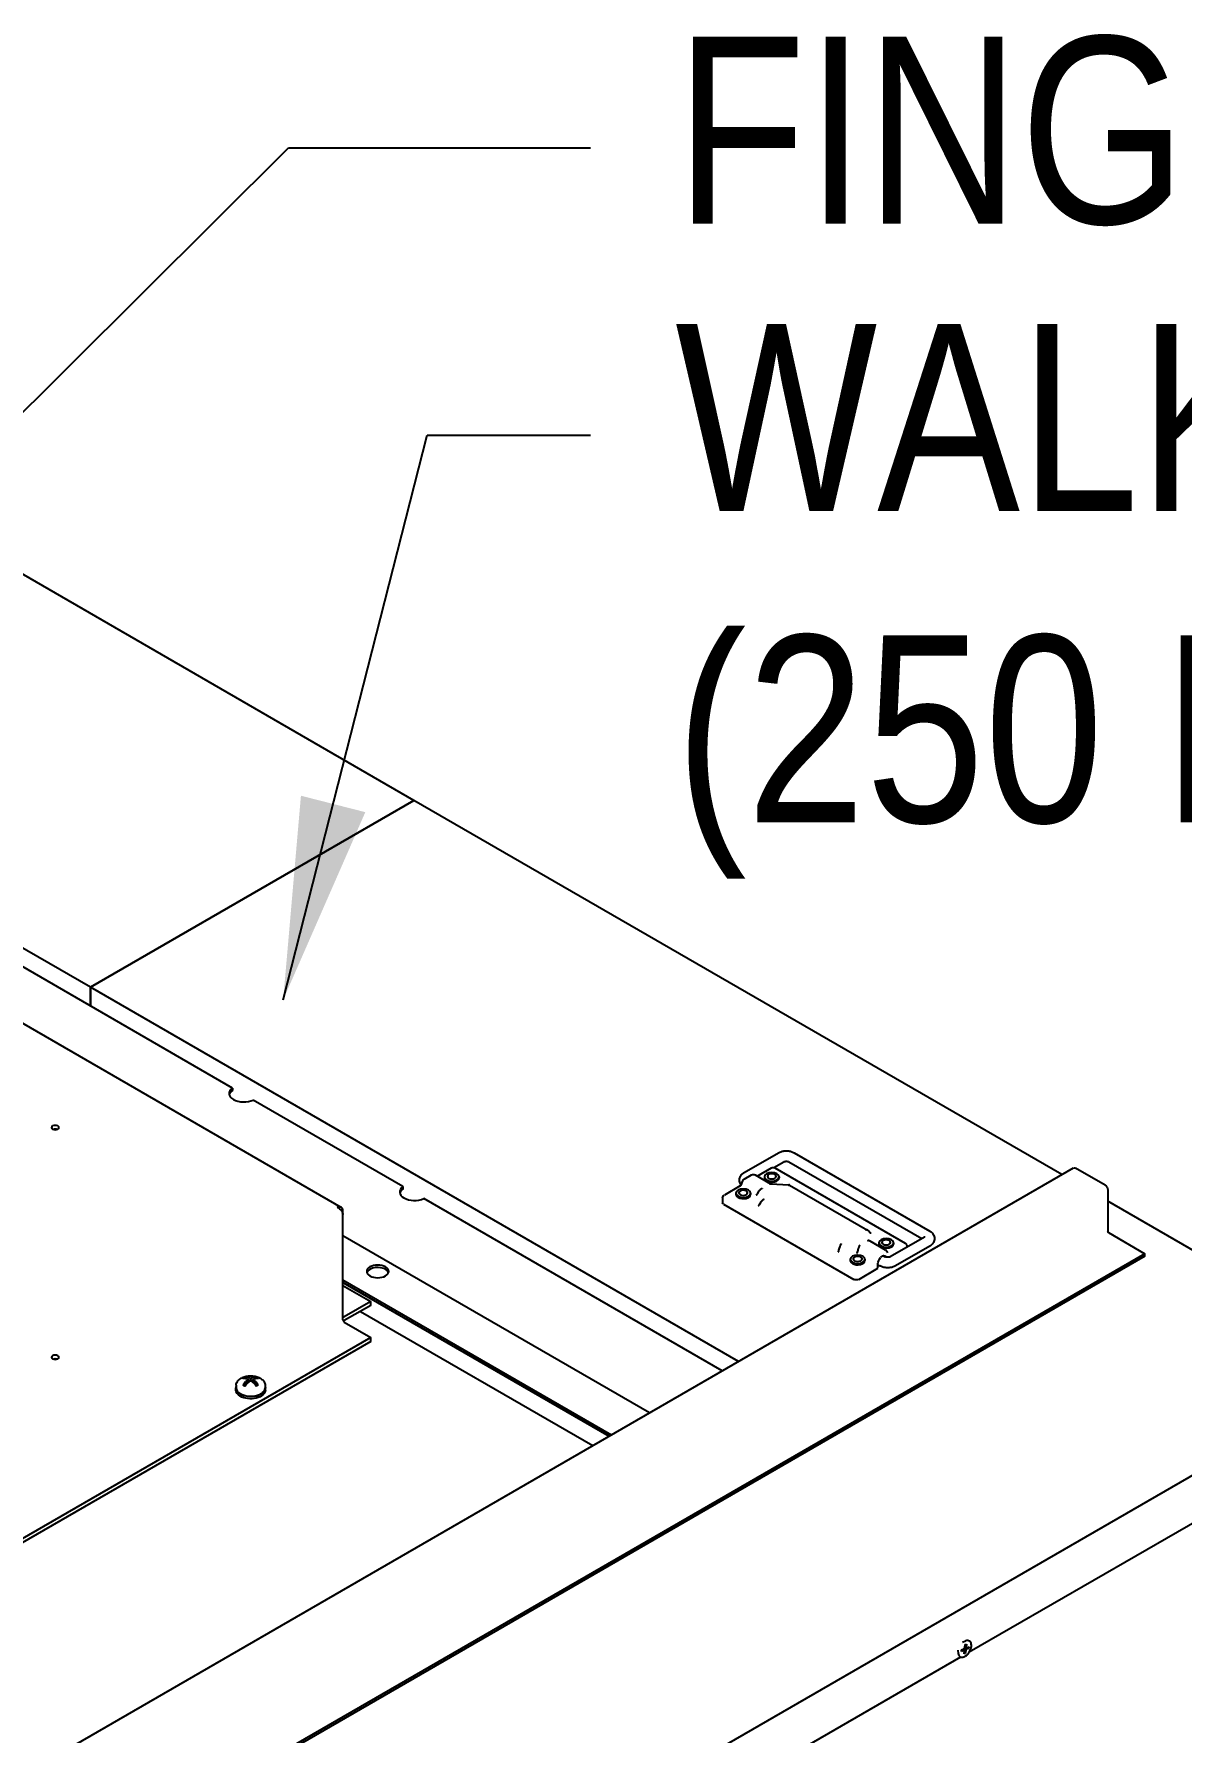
# Model space of a CAD drawing. Extents: x 0 to 216, y -5 to 280.
# Drawn here: x 187.15 to 200.66, y 178.08 to 198.07 of the extents above; entities that cross this region are included whole.
import ezdxf

# ---------------------------------------------------------------- set-up
doc = ezdxf.new("R2010")
doc.units = 0
doc.header["$LTSCALE"] = 10
doc.header["$MEASUREMENT"] = 0
doc.layers.add('CADdetails-7-VERYFINE', color=7, linetype='CONTINUOUS')
doc.layers.add('CADdetails-9-EXTRAFINE', color=9, linetype='CONTINUOUS')
doc.styles.add('CADdetails-DIMENSIONS', font='ARIALN.TTF', dxfattribs={"height": 2})
doc.dimstyles.new('CADdetails-LEADER', dxfattribs={"dimtxt": 2.38, "dimasz": 2.38, "dimexe": 0.5, "dimexo": 1.5, "dimgap": 1, "dimtad": 0, "dimzin": 0, "dimdsep": 46, "dimtxsty": 'CADdetails-DIMENSIONS', "dimcen": 1, "dimclrd": 256, "dimclre": 256, "dimclrt": 256, "dimadec": 0, "dimazin": 0, "dimtfac": 1, "dimtdec": 4, "dimtofl": 0, "dimtmove": 0, "dimatfit": 3, "dimfxl": 1, "dimtolj": 1, "dimtzin": 0, "dimarcsym": 0})

msp = doc.modelspace()

# ---------------------------------------------------------------- linework, layer by layer
at = {"layer": 'CADdetails-9-EXTRAFINE', "linetype": 'Continuous', "extrusion": (0.707107, 0.408248, -0.57735)}
for p, q in [((191.626, 189.048), (183.1, 193.971)), ((189.489, 185.661), (179.894, 191.2)), ((187.815, 186.848), (180.067, 191.321)), ((191.626, 189.048), (187.815, 186.848)), ((187.815, 186.848), (191.626, 189.048)), ((199.259, 184.641), (191.626, 189.048)), ((187.815, 186.848), (187.815, 186.627)), ((195.448, 182.441), (187.815, 186.848)), ((187.815, 186.627), (187.815, 186.848)), ((186.698, 186.607), (190.767, 184.258)), ((189.489, 185.661), (189.489, 185.632)), ((191.497, 184.501), (189.732, 185.52)), ((195.517, 184.667), (195.92, 184.899)), ((195.865, 184.725), (195.982, 184.792)), ((196.043, 184.792), (197.608, 183.888)), ((196.104, 184.899), (197.701, 183.977)), ((177.231, 171.923), (199.397, 184.721)), ((195.497, 184.567), (195.478, 184.518)), ((195.515, 184.588), (195.604, 184.639)), ((195.645, 184.639), (195.828, 184.534)), ((195.67, 184.625), (195.836, 184.72)), ((195.755, 184.616), (195.755, 184.602)), ((195.878, 184.72), (197.411, 183.835)), ((195.928, 184.616), (195.928, 184.602)), ((199.767, 184.518), (199.42, 184.718)), ((191.497, 184.501), (191.497, 184.473)), ((195.257, 182.33), (191.741, 184.36)), ((195.262, 184.365), (195.262, 184.311)), ((195.47, 184.509), (195.283, 184.401)), ((195.418, 184.422), (195.418, 184.408)), ((195.592, 184.422), (195.592, 184.408)), ((195.674, 184.416), (195.693, 184.449)), ((195.827, 184.534), (196.047, 184.52)), ((196.049, 184.519), (196.97, 183.987)), ((199.799, 184.462), (199.799, 183.971)), ((190.79, 184.218), (190.775, 184.21)), ((190.79, 184.172), (190.79, 184.218)), ((190.79, 182.93), (190.79, 184.172)), ((195.274, 184.294), (196.807, 183.408)), ((195.698, 184.289), (195.717, 184.322)), ((203.091, 182.429), (199.799, 184.329)), ((196.995, 183.96), (196.977, 183.982)), ((199.807, 183.958), (200.235, 183.71)), ((194.401, 181.836), (190.79, 183.92)), ((196.632, 183.75), (196.641, 183.788)), ((196.853, 183.736), (196.862, 183.774)), ((196.995, 183.86), (197.178, 183.754)), ((197.102, 183.838), (197.102, 183.824)), ((197.64, 183.906), (197.237, 183.674)), ((197.275, 183.838), (197.275, 183.824)), ((197.701, 183.8), (197.299, 183.567)), ((197.432, 183.799), (197.432, 183.786)), ((200.235, 183.71), (178.069, 170.912)), ((200.235, 183.682), (178.069, 170.884)), ((196.765, 183.644), (196.765, 183.63)), ((196.939, 183.644), (196.939, 183.63)), ((197.092, 183.539), (197.092, 183.592)), ((197.092, 183.58), (197.114, 183.567)), ((197.155, 183.686), (197.176, 183.674)), ((197.192, 183.742), (197.206, 183.721)), ((200.235, 183.682), (200.235, 183.71)), ((190.79, 183.404), (193.954, 181.578)), ((190.79, 183.376), (193.929, 181.564)), ((190.79, 183.37), (193.924, 181.561)), ((196.866, 183.408), (197.092, 183.539)), ((190.79, 183.337), (191.118, 183.148)), ((191.118, 183.148), (190.806, 182.968)), ((191.118, 183.102), (190.806, 182.922)), ((190.996, 183.031), (193.734, 181.451)), ((191.118, 183.102), (191.118, 183.148)), ((190.806, 182.904), (191.118, 182.723)), ((191.118, 182.723), (179.809, 176.194)), ((191.118, 182.677), (179.809, 176.148)), ((191.118, 182.677), (191.118, 182.723)), ((180.16, 169.189), (203.091, 182.429)), ((189.533, 182.162), (189.533, 182.129)), ((189.617, 182.162), (189.679, 182.197)), ((189.622, 182.243), (189.635, 182.251)), ((189.635, 182.258), (189.635, 182.251)), ((189.635, 182.251), (189.668, 182.232)), ((189.679, 182.227), (189.679, 182.197)), ((189.679, 182.225), (189.702, 182.212)), ((189.703, 182.241), (189.703, 182.213)), ((189.704, 182.212), (189.728, 182.225)), ((189.728, 182.227), (189.728, 182.197)), ((189.728, 182.197), (189.789, 182.162)), ((189.738, 182.232), (189.771, 182.251)), ((189.771, 182.258), (189.771, 182.251)), ((189.771, 182.251), (189.784, 182.243)), ((189.874, 182.162), (189.874, 182.129)), ((189.53, 182.102), (189.53, 182.129)), ((189.876, 182.102), (189.876, 182.129)), ((198.168, 179.021), (202.378, 181.451)), ((193.857, 176.532), (198.067, 178.962)), ((198.033, 179.042), (198.038, 179.004)), ((198.075, 179.028), (198.077, 179.046)), ((198.103, 179.039), (198.075, 179.028)), ((198.077, 179.046), (198.105, 179.057)), ((198.085, 179.049), (198.103, 179.039)), ((198.087, 179.136), (198.123, 179.151)), ((198.096, 179.054), (198.125, 179.038)), ((198.103, 179.039), (198.11, 179.032)), ((198.115, 179.072), (198.105, 179.057)), ((198.106, 178.997), (198.11, 179.032)), ((198.12, 179.003), (198.106, 178.997)), ((198.108, 179.016), (198.12, 179.003)), ((198.111, 179.066), (198.135, 179.052)), ((198.115, 179.072), (198.119, 179.107)), ((198.116, 179.082), (198.137, 179.07)), ((198.116, 179.078), (198.132, 179.073)), ((198.117, 179.085), (198.129, 179.078)), ((198.119, 179.107), (198.134, 179.112)), ((198.125, 179.038), (198.12, 179.003)), ((198.125, 179.038), (198.135, 179.052)), ((198.134, 179.112), (198.129, 179.078)), ((198.137, 179.07), (198.129, 179.078)), ((198.163, 179.063), (198.135, 179.052)), ((198.137, 179.07), (198.165, 179.081)), ((198.139, 179.071), (198.163, 179.063)), ((198.165, 179.081), (198.163, 179.063))]:
    msp.add_line(p, q, dxfattribs=at)
at = {"layer": 'CADdetails-9-EXTRAFINE', "linetype": 'Continuous', "extrusion": (8.81358e-17, 6.93889e-17, -1)}
for centre, start, end in [((-195.536, 184.552), 21.206, 60), ((-195.857, 184.684), 60, 120), ((-197.158, 183.718), 120, 144.8961)]:
    msp.add_arc(centre, 0.0416, start, end, dxfattribs=at)
at = {"layer": 'CADdetails-9-EXTRAFINE', "linetype": 'Continuous', "extrusion": (4.00617e-17, 4.16334e-17, -1)}
msp.add_arc((-195.624, 184.603), 0.0416, 60, 120, dxfattribs=at)
at = {"layer": 'CADdetails-9-EXTRAFINE', "linetype": 'Continuous', "extrusion": (3.26246e-17, 1.65537e-16, -1)}
msp.add_arc((-195.303, 184.365), 0.0416, 360, 60, dxfattribs=at)
at = {"layer": 'CADdetails-9-EXTRAFINE', "linetype": 'Continuous', "extrusion": (-7.64049e-17, -8.97074e-17, -1)}
msp.add_arc((-197.39, 183.799), 0.0416, 120, 180, dxfattribs=at)
at = {"layer": 'CADdetails-9-EXTRAFINE', "linetype": 'Continuous', "extrusion": (8.06987e-17, 1.93293e-16, -1)}
msp.add_arc((-189.703, 182.03), 0.243, 65.4468, 114.5532, dxfattribs=at)
at = {"layer": 'CADdetails-9-EXTRAFINE', "linetype": 'Continuous'}
for centre, major_axis, start_param, end_param in [((189.622, 185.597), (-0.173, 0), -0.690255, 2.261051), ((189.622, 185.569), (-0.173, 0), -0.690255, -0.141897), ((187.401, 185.196), (-0.0443, 0), -0.785398, 2.356194), ((187.401, 185.196), (0.0443, 0), -0.785398, 2.356194), ((187.401, 185.15), (-0.0443, 0), -2.033314, -1.108279), ((195.841, 184.616), (-0.0866, 0), -2.356194, 0.785398), ((195.841, 184.602), (-0.0866, 0), 0, 0.785398), ((195.841, 184.616), (0.0866, 0), -2.356194, 0.785398), ((195.841, 184.602), (0.0866, 0), -2.356194, 0), ((195.841, 184.621), (-0.052, 0), -2.356194, 0.785398), ((195.841, 184.621), (0.052, 0), -2.356194, 0.785398), ((191.631, 184.437), (-0.173, 0), -0.690255, 2.261051), ((191.631, 184.409), (-0.173, 0), -0.690255, -0.141897), ((195.505, 184.422), (-0.0866, 0), -2.356194, 0.785398), ((195.505, 184.408), (-0.0866, 0), 0, 0.785398), ((195.505, 184.422), (0.0866, 0), -2.356194, 0.785398), ((195.505, 184.408), (0.0866, 0), -2.356194, 0), ((195.505, 184.427), (-0.052, 0), -2.356194, 0.785398), ((195.505, 184.427), (0.052, 0), -2.356194, 0.785398), ((197.189, 183.838), (-0.0866, 0), -2.356194, 0.785398), ((197.189, 183.824), (-0.0866, 0), 0, 0.785398), ((197.189, 183.838), (0.0866, 0), -2.356194, 0.785398), ((197.189, 183.824), (0.0866, 0), -2.356194, 0), ((197.189, 183.843), (-0.052, 0), -2.356194, 0.785398), ((197.189, 183.843), (0.052, 0), -2.356194, 0.785398), ((191.2, 183.502), (-0.13, 0), -0.785398, 2.356194), ((191.2, 183.502), (0.13, 0), -0.785398, 2.356194), ((196.852, 183.644), (-0.0866, 0), -2.356194, 0.785398), ((196.852, 183.63), (-0.0866, 0), 0, 0.785398), ((196.852, 183.644), (0.0866, 0), -2.356194, 0.785398), ((196.852, 183.63), (0.0866, 0), -2.356194, 0), ((196.852, 183.649), (-0.052, 0), -2.356194, 0.785398), ((196.852, 183.649), (0.052, 0), -2.356194, 0.785398), ((191.2, 183.473), (-0.13, 0), -0.785398, -0.189697), ((191.2, 183.473), (0.13, 0), 0.189697, 2.356194), ((190.806, 182.985), (-0.0108, -0.0187), -0.785398, 0.785398), ((190.806, 182.985), (0.0389, 0.0673), -2.568491, -2.356194), ((187.401, 182.491), (-0.0443, 0), -0.785398, 2.356194), ((187.401, 182.491), (0.0443, 0), -0.785398, 2.356194), ((187.401, 182.445), (-0.0443, 0), -2.033314, -1.108279), ((189.623, 182.076), (-0.107, -0.186), -2.437112, -2.275277), ((189.691, 182.037), (-0.121, -0.21), -2.284539, -1.867291), ((189.715, 182.037), (-0.121, 0.21), -0.713743, -0.296495), ((189.691, 182.037), (0.121, 0.21), 0.296495, 0.713743), ((189.715, 182.037), (-0.121, 0.21), -1.274301, -0.857054), ((189.784, 182.076), (-0.107, 0.186), -0.785398, -0.704481), ((189.784, 182.076), (-0.107, 0.186), -0.866316, -0.785398), ((189.703, 182.129), (-0.17, 0), 0, 0.785398), ((189.703, 182.129), (0.17, 0), -2.356194, 0)]:
    msp.add_ellipse(centre, major_axis=major_axis, ratio=0.57735, start_param=start_param, end_param=end_param, dxfattribs=at)
at = {"layer": 'CADdetails-9-EXTRAFINE', "linetype": 'Continuous', "extrusion": (-5.49564e-17, 9.51873e-17, -1)}
msp.add_ellipse((199.42, 184.681), major_axis=(-0.0227, 0.0394), ratio=0.57735, start_param=0, end_param=0.785398, dxfattribs=at)
at = {"layer": 'CADdetails-9-EXTRAFINE', "linetype": 'Continuous', "extrusion": (-3.41645e-17, 5.91747e-17, -1)}
msp.add_ellipse((199.767, 184.481), major_axis=(0.0227, -0.0394), ratio=0.57735, start_param=-2.356194, end_param=-0.785398, dxfattribs=at)
at = {"layer": 'CADdetails-9-EXTRAFINE', "linetype": 'Continuous', "extrusion": (5.55112e-17, 2.77556e-16, -1)}
msp.add_ellipse((195.303, 184.311), major_axis=(-0.0416, 0), ratio=0.57735, start_param=-0.785398, end_param=0, dxfattribs=at)
at = {"layer": 'CADdetails-9-EXTRAFINE', "linetype": 'Continuous', "extrusion": (9.33104e-18, 9.48605e-17, -1)}
msp.add_ellipse((199.807, 183.966), major_axis=(-0.00541, 0.00937), ratio=0.57735, start_param=-2.356194, end_param=-0.785398, dxfattribs=at)
at = {"layer": 'CADdetails-9-EXTRAFINE', "linetype": 'Continuous', "extrusion": (2.77556e-17, 4.80741e-17, -1)}
msp.add_ellipse((197.143, 183.621), major_axis=(0.0362, 0.0627), ratio=0.57735, start_param=-2.356194, end_param=-1.184189, dxfattribs=at)
at = {"layer": 'CADdetails-9-EXTRAFINE', "linetype": 'Continuous', "extrusion": (1.35059e-16, 1.78418e-16, -1)}
msp.add_ellipse((197.143, 183.621), major_axis=(0.0362, 0.0627), ratio=0.57735, start_param=-0.386607, end_param=0.44177, dxfattribs=at)
at = {"layer": 'CADdetails-9-EXTRAFINE', "linetype": 'Continuous', "extrusion": (3.07037e-16, 1.43226e-16, -1)}
msp.add_ellipse((197.138, 183.624), major_axis=(0.0362, 0.0627), ratio=0.57735, start_param=0.067717, end_param=0.482337, dxfattribs=at)
at = {"layer": 'CADdetails-9-EXTRAFINE', "linetype": 'Continuous', "extrusion": (1.65938e-29, 2.77556e-16, -1)}
msp.add_ellipse((196.837, 183.425), major_axis=(-0.0416, 0), ratio=0.57735, start_param=-2.356194, end_param=-0.785398, dxfattribs=at)
at = {"layer": 'CADdetails-9-EXTRAFINE', "linetype": 'Continuous', "extrusion": (-8.25233e-17, 1.42935e-16, -1)}
msp.add_ellipse((190.806, 182.921), major_axis=(-0.0108, 0.0187), ratio=0.57735, start_param=-2.356194, end_param=-0.785398, dxfattribs=at)
at = {"layer": 'CADdetails-9-EXTRAFINE', "linetype": 'Continuous', "extrusion": (8.29747e-17, 1.89351e-16, -1)}
msp.add_ellipse((189.691, 182.023), major_axis=(-0.121, 0.21), ratio=0.57735, start_param=0.296495, end_param=0.713743, dxfattribs=at)
at = {"layer": 'CADdetails-9-EXTRAFINE', "linetype": 'Continuous', "extrusion": (6.8418e-17, 1.03541e-16, -1)}
msp.add_ellipse((189.623, 181.983), major_axis=(0.107, -0.186), ratio=0.57735, start_param=-2.437112, end_param=-2.356194, dxfattribs=at)
at = {"layer": 'CADdetails-9-EXTRAFINE', "linetype": 'Continuous', "extrusion": (7.95203e-17, 8.43115e-17, -1)}
msp.add_ellipse((189.623, 181.983), major_axis=(0.107, -0.186), ratio=0.57735, start_param=-2.356194, end_param=-2.275277, dxfattribs=at)
at = {"layer": 'CADdetails-9-EXTRAFINE', "linetype": 'Continuous', "extrusion": (2.34926e-16, 1.84859e-16, -1)}
msp.add_ellipse((189.715, 182.023), major_axis=(0.121, 0.21), ratio=0.57735, start_param=-1.274301, end_param=-0.857054, dxfattribs=at)
at = {"layer": 'CADdetails-9-EXTRAFINE', "linetype": 'Continuous', "extrusion": (-8.01376e-17, 1.38802e-16, -1)}
msp.add_ellipse((189.691, 182.023), major_axis=(0.121, -0.21), ratio=0.57735, start_param=-2.284539, end_param=-1.867291, dxfattribs=at)
at = {"layer": 'CADdetails-9-EXTRAFINE', "linetype": 'Continuous', "extrusion": (1.79415e-16, 8.87111e-17, -1)}
msp.add_ellipse((189.715, 182.023), major_axis=(0.121, 0.21), ratio=0.57735, start_param=-0.713743, end_param=-0.296495, dxfattribs=at)
at = {"layer": 'CADdetails-9-EXTRAFINE', "linetype": 'Continuous', "extrusion": (2.03452e-16, 7.48333e-17, -1)}
msp.add_ellipse((189.784, 181.983), major_axis=(0.107, 0.186), ratio=0.57735, start_param=-0.866316, end_param=-0.704481, dxfattribs=at)
at = {"layer": 'CADdetails-9-EXTRAFINE', "linetype": 'Continuous', "extrusion": (8.62817e-32, 3.88578e-16, -1)}
msp.add_ellipse((189.703, 182.129), major_axis=(-0.173, 0), ratio=0.57735, start_param=-0.785398, end_param=0.179125, dxfattribs=at)
at = {"layer": 'CADdetails-9-EXTRAFINE', "linetype": 'Continuous', "extrusion": (1.11022e-16, 2.498e-16, -1)}
msp.add_ellipse((189.703, 182.102), major_axis=(-0.173, 0), ratio=0.57735, start_param=-0.785398, end_param=0, dxfattribs=at)
at = {"layer": 'CADdetails-9-EXTRAFINE', "linetype": 'Continuous', "extrusion": (5.3926e-32, 1.94289e-16, -1)}
msp.add_ellipse((189.703, 182.129), major_axis=(0.173, 0), ratio=0.57735, start_param=-0.179125, end_param=2.356194, dxfattribs=at)
at = {"layer": 'CADdetails-9-EXTRAFINE', "linetype": 'Continuous', "extrusion": (5.55112e-17, 1.11022e-16, -1)}
msp.add_ellipse((189.703, 182.102), major_axis=(0.173, 0), ratio=0.57735, start_param=0, end_param=2.356194, dxfattribs=at)
at = {"layer": 'CADdetails-9-EXTRAFINE', "linetype": 'Continuous'}
for points, knots in [([(195.92, 184.899), (195.931, 184.906), (195.943, 184.91), (195.968, 184.918), (195.98, 184.92), (196.006, 184.922), (196.019, 184.922), (196.044, 184.92), (196.057, 184.918), (196.081, 184.91), (196.093, 184.906), (196.104, 184.899)], [3.141593, 3.141593, 3.141593, 3.141593, 3.455752, 3.455752, 3.769911, 3.769911, 4.08407, 4.08407, 4.39823, 4.39823, 4.712389, 4.712389, 4.712389, 4.712389]), ([(195.982, 184.792), (195.983, 184.793), (195.984, 184.793), (195.987, 184.795), (195.989, 184.795), (195.994, 184.797), (195.997, 184.797), (196.003, 184.798), (196.007, 184.799), (196.014, 184.799), (196.017, 184.799), (196.024, 184.798), (196.028, 184.797), (196.033, 184.796), (196.036, 184.795), (196.04, 184.794), (196.041, 184.793), (196.042, 184.792), (196.042, 184.792), (196.043, 184.792)], [3.141593, 3.141593, 3.141593, 3.141593, 3.308665, 3.308665, 3.486336, 3.486336, 3.679182, 3.679182, 3.885476, 3.885476, 4.098356, 4.098356, 4.308151, 4.308151, 4.505728, 4.505728, 4.686718, 4.686718, 4.712389, 4.712389, 4.712389, 4.712389]), ([(195.461, 184.578), (195.461, 184.586), (195.462, 184.594), (195.467, 184.61), (195.47, 184.617), (195.477, 184.63), (195.481, 184.636), (195.491, 184.647), (195.496, 184.651), (195.506, 184.66), (195.512, 184.663), (195.517, 184.667)], [2.3561945, 2.3561945, 2.3561945, 2.3561945, 2.5132741, 2.5132741, 2.6703538, 2.6703538, 2.8274334, 2.8274334, 2.984513, 2.984513, 3.1415927, 3.1415927, 3.1415927, 3.1415927]), ([(195.48, 184.522), (195.477, 184.525), (195.475, 184.529), (195.47, 184.539), (195.467, 184.546), (195.462, 184.561), (195.461, 184.57), (195.461, 184.578)], [1.9602403, 1.9602403, 1.9602403, 1.9602403, 2.0420352, 2.0420352, 2.1991149, 2.1991149, 2.3561945, 2.3561945, 2.3561945, 2.3561945]), ([(195.47, 184.509), (195.472, 184.51), (195.474, 184.512), (195.477, 184.515), (195.477, 184.517), (195.478, 184.518)], [0, 0, 0, 0, 0.01284472, 0.01284472, 0.02247746, 0.02247746, 0.02247746, 0.02247746]), ([(190.79, 184.218), (190.79, 184.223), (190.789, 184.227), (190.786, 184.235), (190.785, 184.239), (190.781, 184.246), (190.778, 184.249), (190.773, 184.254), (190.77, 184.256), (190.764, 184.26), (190.76, 184.261), (190.753, 184.263), (190.749, 184.264), (190.737, 184.264), (190.729, 184.262), (190.72, 184.259)], [0, 0, 0, 0, 0.000564029, 0.000564029, 0.001128058, 0.001128058, 0.001692087, 0.001692087, 0.002256116, 0.002256116, 0.002820145, 0.002820145, 0.003384174, 0.003384174, 0.004512232, 0.004512232, 0.004512232, 0.004512232]), ([(190.72, 184.259), (190.725, 184.257), (190.729, 184.255), (190.737, 184.25), (190.741, 184.247), (190.749, 184.241), (190.753, 184.237), (190.76, 184.23), (190.764, 184.226), (190.77, 184.218), (190.773, 184.214), (190.778, 184.205), (190.78, 184.201), (190.786, 184.188), (190.789, 184.18), (190.79, 184.172)], [0, 0, 0, 0, 0.000564029, 0.000564029, 0.001128058, 0.001128058, 0.001692087, 0.001692087, 0.002256116, 0.002256116, 0.002820145, 0.002820145, 0.003384174, 0.003384174, 0.004512232, 0.004512232, 0.004512232, 0.004512232]), ([(197.701, 183.977), (197.707, 183.974), (197.712, 183.97), (197.723, 183.962), (197.728, 183.957), (197.737, 183.946), (197.742, 183.941), (197.749, 183.927), (197.752, 183.92), (197.756, 183.905), (197.757, 183.896), (197.757, 183.888)], [4.712389, 4.712389, 4.712389, 4.712389, 4.8694686, 4.8694686, 5.0265482, 5.0265482, 5.1836279, 5.1836279, 5.3407075, 5.3407075, 5.4977871, 5.4977871, 5.4977871, 5.4977871]), ([(197.641, 183.907), (197.641, 183.907), (197.641, 183.907), (197.641, 183.907), (197.64, 183.907), (197.64, 183.906)], [6.1089671, 6.1089671, 6.1089671, 6.1089671, 6.1261057, 6.1261057, 6.2831853, 6.2831853, 6.2831853, 6.2831853]), ([(197.757, 183.888), (197.757, 183.88), (197.756, 183.872), (197.752, 183.856), (197.749, 183.849), (197.742, 183.836), (197.737, 183.83), (197.728, 183.819), (197.723, 183.815), (197.712, 183.806), (197.707, 183.803), (197.701, 183.8)], [5.4977871, 5.4977871, 5.4977871, 5.4977871, 5.6548668, 5.6548668, 5.8119464, 5.8119464, 5.969026, 5.969026, 6.1261057, 6.1261057, 6.2831853, 6.2831853, 6.2831853, 6.2831853]), ([(197.299, 183.567), (197.287, 183.561), (197.275, 183.556), (197.251, 183.548), (197.238, 183.546), (197.213, 183.544), (197.2, 183.544), (197.175, 183.546), (197.162, 183.548), (197.138, 183.556), (197.126, 183.561), (197.114, 183.567)], [0, 0, 0, 0, 0.314159, 0.314159, 0.628319, 0.628319, 0.942478, 0.942478, 1.256637, 1.256637, 1.570796, 1.570796, 1.570796, 1.570796]), ([(197.163, 183.687), (197.16, 183.687), (197.156, 183.686), (197.149, 183.684), (197.146, 183.682), (197.139, 183.678), (197.136, 183.676), (197.129, 183.671), (197.126, 183.667), (197.123, 183.664)], [0, 0, 0, 0, 0.000527497, 0.000527497, 0.001054994, 0.001054994, 0.001582491, 0.001582491, 0.002109988, 0.002109988, 0.002109988, 0.002109988]), ([(197.237, 183.674), (197.236, 183.673), (197.235, 183.673), (197.232, 183.671), (197.23, 183.671), (197.225, 183.669), (197.222, 183.669), (197.216, 183.668), (197.212, 183.668), (197.205, 183.667), (197.201, 183.668), (197.194, 183.668), (197.191, 183.669), (197.185, 183.67), (197.183, 183.671), (197.179, 183.672), (197.178, 183.673), (197.176, 183.674), (197.176, 183.674), (197.176, 183.674)], [0, 0, 0, 0, 0.167072, 0.167072, 0.344743, 0.344743, 0.53759, 0.53759, 0.743883, 0.743883, 0.956763, 0.956763, 1.166558, 1.166558, 1.364135, 1.364135, 1.545126, 1.545126, 1.570796, 1.570796, 1.570796, 1.570796]), ([(189.533, 182.162), (189.533, 182.17), (189.534, 182.177), (189.539, 182.192), (189.542, 182.199), (189.55, 182.212), (189.555, 182.217), (189.567, 182.228), (189.573, 182.233), (189.587, 182.243), (189.595, 182.247), (189.602, 182.25)], [2.3561945, 2.3561945, 2.3561945, 2.3561945, 2.5364731, 2.5364731, 2.7167517, 2.7167517, 2.8970304, 2.8970304, 3.077309, 3.077309, 3.2575876, 3.2575876, 3.2575876, 3.2575876]), ([(189.804, 182.25), (189.805, 182.25), (189.806, 182.249), (189.808, 182.248), (189.809, 182.248), (189.811, 182.247), (189.812, 182.246), (189.814, 182.245), (189.815, 182.245), (189.817, 182.244), (189.818, 182.243), (189.819, 182.243)], [4.596394, 4.596394, 4.596394, 4.596394, 4.619593, 4.619593, 4.642792, 4.642792, 4.665991, 4.665991, 4.68919, 4.68919, 4.712389, 4.712389, 4.712389, 4.712389]), ([(189.819, 182.243), (189.825, 182.239), (189.831, 182.235), (189.842, 182.226), (189.847, 182.221), (189.856, 182.211), (189.86, 182.206), (189.867, 182.194), (189.869, 182.188), (189.873, 182.175), (189.874, 182.169), (189.874, 182.162)], [4.712389, 4.712389, 4.712389, 4.712389, 4.8694686, 4.8694686, 5.0265482, 5.0265482, 5.1836279, 5.1836279, 5.3407075, 5.3407075, 5.4977871, 5.4977871, 5.4977871, 5.4977871]), ([(198.192, 179.085), (198.193, 179.094), (198.193, 179.104), (198.19, 179.121), (198.188, 179.128), (198.18, 179.141), (198.175, 179.146), (198.163, 179.153), (198.156, 179.155), (198.142, 179.156), (198.134, 179.155), (198.125, 179.152), (198.124, 179.151), (198.123, 179.151)], [4.560071, 4.560071, 4.560071, 4.560071, 4.874653, 4.874653, 5.189235, 5.189235, 5.495532, 5.495532, 5.780034, 5.780034, 6.083588, 6.083588, 6.13298, 6.13298, 6.13298, 6.13298]), ([(198.038, 179.004), (198.039, 178.995), (198.042, 178.987), (198.05, 178.974), (198.055, 178.968), (198.067, 178.962), (198.074, 178.96), (198.088, 178.959), (198.095, 178.96), (198.112, 178.966), (198.12, 178.97), (198.136, 178.982), (198.144, 178.989), (198.159, 179.006), (198.165, 179.016), (198.177, 179.035), (198.182, 179.046), (198.188, 179.066), (198.191, 179.075), (198.192, 179.085)], [1.721001, 1.721001, 1.721001, 1.721001, 2.049676, 2.049676, 2.355762, 2.355762, 2.640263, 2.640263, 2.944007, 2.944007, 3.271133, 3.271133, 3.602076, 3.602076, 3.931257, 3.931257, 4.259614, 4.259614, 4.560071, 4.560071, 4.560071, 4.560071])]:
    msp.add_open_spline(points, degree=3, knots=knots, dxfattribs=at)
for points, weights in [([(195.478, 184.518), (195.478, 184.518), (195.478, 184.518), (195.478, 184.518)], [0.858607692004, 0.858605152555, 0.858602614062, 0.858600076526]), ([(195.657, 184.403), (195.664, 184.405), (195.67, 184.41), (195.674, 184.416)], [1, 0.910683602523, 0.910683602523, 1]), ([(195.727, 184.476), (195.712, 184.472), (195.7, 184.462), (195.693, 184.449)], [1, 0.910683602523, 0.910683602523, 1]), ([(195.827, 184.534), (195.823, 184.534), (195.819, 184.532), (195.816, 184.527)], [0.935108772626, 0.925811740524, 0.947442149648, 1]), ([(196.049, 184.519), (196.046, 184.521), (196.041, 184.519), (196.036, 184.513)], [0.949184032699, 0.916461062563, 0.93339971833, 1]), ([(195.681, 184.276), (195.688, 184.278), (195.694, 184.283), (195.698, 184.289)], [1, 0.910683602523, 0.910683602523, 1]), ([(195.751, 184.349), (195.737, 184.345), (195.724, 184.335), (195.717, 184.322)], [1, 0.910683602523, 0.910683602523, 1]), ([(196.977, 183.982), (196.969, 183.991), (196.957, 183.994), (196.942, 183.99)], [1, 0.910683602523, 0.910683602523, 1]), ([(196.995, 183.96), (196.999, 183.955), (197.005, 183.954), (197.013, 183.956)], [1, 0.910683602523, 0.910683602523, 1]), ([(196.658, 183.825), (196.651, 183.817), (196.645, 183.803), (196.641, 183.788)], [1, 0.910683602523, 0.910683602523, 1]), ([(196.878, 183.811), (196.871, 183.803), (196.865, 183.789), (196.862, 183.774)], [1, 0.910683602523, 0.910683602523, 1]), ([(196.995, 183.86), (196.987, 183.865), (196.977, 183.865), (196.967, 183.862)], [0.949184032699, 0.916461062563, 0.93339971833, 1]), ([(196.624, 183.731), (196.628, 183.736), (196.631, 183.742), (196.632, 183.75)], [1, 0.910683602523, 0.910683602523, 1]), ([(196.844, 183.717), (196.848, 183.722), (196.851, 183.728), (196.853, 183.736)], [1, 0.910683602523, 0.910683602523, 1])]:
    msp.add_rational_spline(points, weights, degree=3, dxfattribs=at)

# ---------------------------------------------------------------- texts
at = {"layer": 'CADdetails-7-VERYFINE', "char_height": 2.2, "width": 22.15951, "attachment_point": 1, "style": 'CADdetails-DIMENSIONS'}
for s, insert in [('FINGER GUARD', (194.705, 198.04)), ('WALKABLE LID (250 LBS. MAX.)', (194.705, 194.657))]:
    msp.add_mtext(s, dxfattribs=dict(at, insert=insert))

# ---------------------------------------------------------------- leaders
at = {"layer": 'CADdetails-7-VERYFINE', "annotation_type": 0, "has_hookline": 1, "hookline_direction": 0}
for points, text_width in [([(179.346, 185.991), (190.147, 196.731), (193.705, 196.731)], 18.97), ([(190.086, 186.7), (191.782, 193.348), (193.705, 193.348)], 18.605)]:
    msp.add_leader(points, dimstyle='CADdetails-LEADER', override={"dimgap": 1, "dimtad": 0}, dxfattribs=dict(at, text_width=text_width))

doc.saveas('drawing.dxf')
